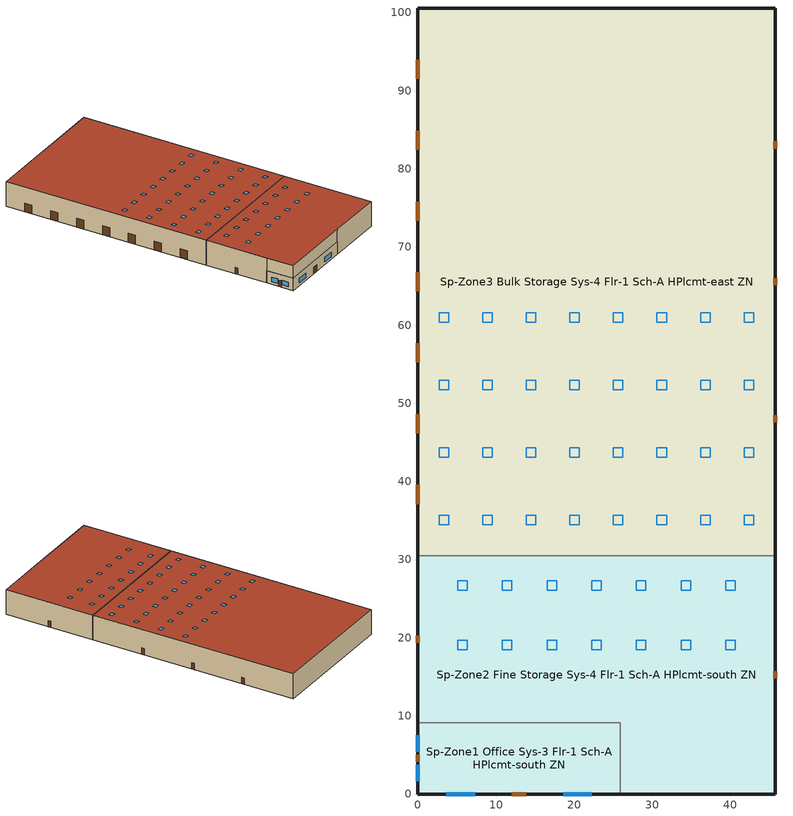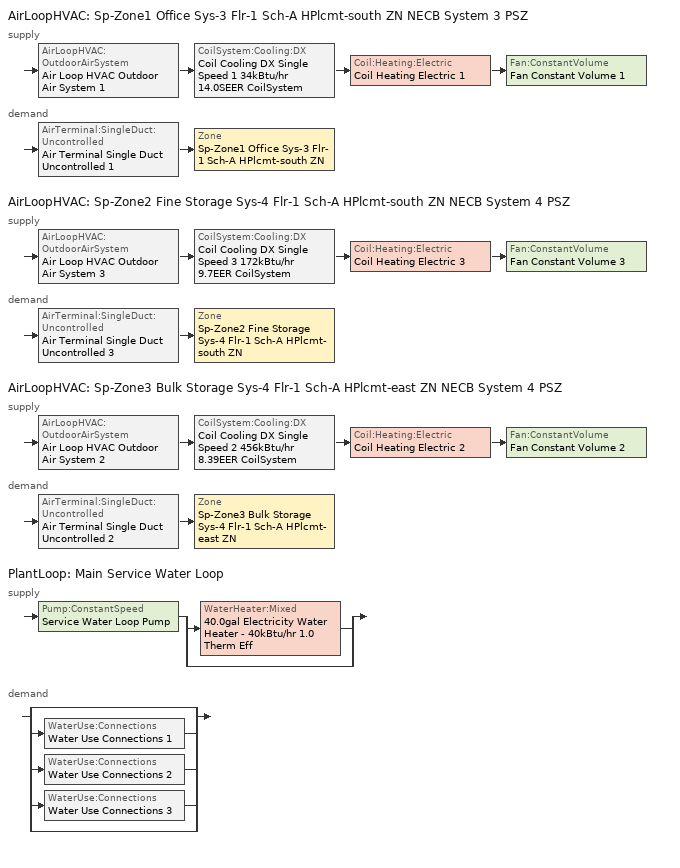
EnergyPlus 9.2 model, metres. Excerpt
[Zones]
Sp-Zone1 Office Sys-3 Flr-1 Sch-A HPlcmt-south ZN
 floor ground (Customized opaque construction {cade82ce-141d-41ba-88d2-23132e9b7bbb} to conductance of 0.757): 25.91,9.14 25.91,0 0,0 0,9.14 z0
 wall outside (Customized opaque construction {0553f3a6-a9ee-4bf9-b0d8-c863c72510e9} to conductance of 0.247): 0,9.14 0,0 25.91,0 z0:4.27
 wall to Sp-Zone2 Fine Storage Sys-4 Flr-1 Sch-A HPlcmt-south ZN (Typical Interior Wall): 25.91,0 25.91,9.14 0,9.14 z0:4.27
 window (Customized Fenestration: cond=0.220 tvis=0.220 tsol=0.232): 3.66,0 7.31,0 / 18.59,0 22.25,0 / 0,7.52 0,5.39 / 0,3.76 0,1.62 z0.91:2.44
 door (Customized opaque construction {ad2b9bda-3337-439f-9569-6c9c5d8e15e9} to conductance of 2.2): 12.04,0 13.87,0 / 0,5.03 0,4.11 z0:2.13
Sp-Zone2 Fine Storage Sys-4 Flr-1 Sch-A HPlcmt-south ZN
 floor ground (Customized opaque construction {cade82ce-141d-41ba-88d2-23132e9b7bbb} to conductance of 0.757): 45.72,30.48 45.72,0 25.91,0 25.91,9.14 0,9.14 0,30.48 z0
 floor to Sp-Zone1 Office Sys-3 Flr-1 Sch-A HPlcmt-south ZN (Typical Interior Floor): 0,0 0,9.14 25.91,9.14 25.91,0 z4.27
 wall outside (Customized opaque construction {0553f3a6-a9ee-4bf9-b0d8-c863c72510e9} to conductance of 0.247): 25.91,0 45.72,0 45.72,30.48 / 0,30.48 0,9.14 z0:8.53; 0,9.14 0,0 25.91,0 z4.27:8.53
 wall to Sp-Zone3 Bulk Storage Sys-4 Flr-1 Sch-A HPlcmt-east ZN (Typical Interior Wall): 0,30.48 45.72,30.48 z0:8.53
 door (Customized opaque construction {ad2b9bda-3337-439f-9569-6c9c5d8e15e9} to conductance of 2.2): 0,20.27 0,19.35 / 45.72,14.78 45.72,15.7 z0:2.13
 roof outside (Customized opaque construction {4050a13d-bf76-4495-86b3-ab14c586b783} to conductance of 0.183): 45.72,0 45.72,30.48 0,30.48 0,0 z8.53
 skylight (Customized Fenestration: cond=0.220 tvis=0.294 tsol=0.332): 12.04,18.44 12.04,19.66 10.82,19.66 10.82,18.44 z8.53; 40.61,18.44 40.61,19.66 39.4,19.66 39.4,18.44 z8.53; 6.32,18.44 6.32,19.66 5.11,19.66 5.11,18.44 z8.53; 6.32,26.06 6.32,27.28 5.11,27.28 5.11,26.06 z8.53; 12.04,26.06 12.04,27.28 10.82,27.28 10.82,26.06 z8.53; 17.75,26.06 17.75,27.28 16.54,27.28 16.54,26.06 z8.53; 23.47,26.06 23.47,27.28 22.25,27.28 22.25,26.06 z8.53; 29.18,26.06 29.18,27.28 27.97,27.28 27.97,26.06 z8.53; 34.9,26.06 34.9,27.28 33.68,27.28 33.68,26.06 z8.53; 40.61,26.06 40.61,27.28 39.4,27.28 39.4,26.06 z8.53; 17.75,18.44 17.75,19.66 16.54,19.66 16.54,18.44 z8.53; 23.47,18.44 23.47,19.66 22.25,19.66 22.25,18.44 z8.53; 29.18,18.44 29.18,19.66 27.97,19.66 27.97,18.44 z8.53; 34.9,18.44 34.9,19.66 33.68,19.66 33.68,18.44 z8.53
Sp-Zone3 Bulk Storage Sys-4 Flr-1 Sch-A HPlcmt-east ZN
 floor ground (Customized opaque construction {cade82ce-141d-41ba-88d2-23132e9b7bbb} to conductance of 0.757): 45.72,100.58 45.72,30.48 0,30.48 0,100.58 z0
 wall outside (Customized opaque construction {0553f3a6-a9ee-4bf9-b0d8-c863c72510e9} to conductance of 0.247): 45.72,30.48 45.72,100.58 0,100.58 0,30.48 z0:8.53
 door (Customized opaque construction {ad2b9bda-3337-439f-9569-6c9c5d8e15e9} to conductance of 2.2): 0,93.95 0,91.51 / 0,84.88 0,82.44 / 0,75.82 0,73.38 / 0,66.75 0,64.31 / 0,57.68 0,55.24 / 0,48.61 0,46.17 / 0,39.55 0,37.11 z0:3.05; 45.72,47.55 45.72,48.46 / 45.72,65.07 45.72,65.99 / 45.72,82.6 45.72,83.51 z0:2.13
 roof outside (Customized opaque construction {4050a13d-bf76-4495-86b3-ab14c586b783} to conductance of 0.183): 45.72,30.48 45.72,100.58 0,100.58 0,30.48 z8.53
 skylight (Customized Fenestration: cond=0.220 tvis=0.294 tsol=0.332): 42.97,34.44 42.97,35.66 41.76,35.66 41.76,34.44 z8.53; 42.97,43.08 42.97,44.3 41.76,44.3 41.76,43.08 z8.53; 42.97,51.71 42.97,52.93 41.76,52.93 41.76,51.71 z8.53; 42.97,60.35 42.97,61.57 41.76,61.57 41.76,60.35 z8.53; 37.4,34.44 37.4,35.66 36.18,35.66 36.18,34.44 z8.53; 37.4,43.08 37.4,44.3 36.18,44.3 36.18,43.08 z8.53; 37.4,51.71 37.4,52.93 36.18,52.93 36.18,51.71 z8.53; 37.4,60.35 37.4,61.57 36.18,61.57 36.18,60.35 z8.53; 31.82,34.44 31.82,35.66 30.6,35.66 30.6,34.44 z8.53; 31.82,43.08 31.82,44.3 30.6,44.3 30.6,43.08 z8.53; 31.82,60.35 31.82,61.57 30.6,61.57 30.6,60.35 z8.53; 31.82,51.71 31.82,52.93 30.6,52.93 30.6,51.71 z8.53; 26.24,34.44 26.24,35.66 25.02,35.66 25.02,34.44 z8.53; 26.24,43.08 26.24,44.3 25.02,44.3 25.02,43.08 z8.53; 26.24,51.71 26.24,52.93 25.02,52.93 25.02,51.71 z8.53; 26.24,60.35 26.24,61.57 25.02,61.57 25.02,60.35 z8.53; 20.66,34.44 20.66,35.66 19.44,35.66 19.44,34.44 z8.53; 20.66,43.08 20.66,44.3 19.44,44.3 19.44,43.08 z8.53; 20.66,51.71 20.66,52.93 19.44,52.93 19.44,51.71 z8.53; 20.66,60.35 20.66,61.57 19.44,61.57 19.44,60.35 z8.53; 15.09,34.44 15.09,35.66 13.87,35.66 13.87,34.44 z8.53; 15.09,43.08 15.09,44.3 13.87,44.3 13.87,43.08 z8.53; 15.09,51.71 15.09,52.93 13.87,52.93 13.87,51.71 z8.53; 15.09,60.35 15.09,61.57 13.87,61.57 13.87,60.35 z8.53; 9.51,34.44 9.51,35.66 8.29,35.66 8.29,34.44 z8.53; 9.51,43.08 9.51,44.3 8.29,44.3 8.29,43.08 z8.53; 9.51,51.71 9.51,52.93 8.29,52.93 8.29,51.71 z8.53; 9.51,60.35 9.51,61.57 8.29,61.57 8.29,60.35 z8.53; 3.93,34.44 3.93,35.66 2.71,35.66 2.71,34.44 z8.53; 3.93,43.08 3.93,44.3 2.71,44.3 2.71,43.08 z8.53; 3.93,51.71 3.93,52.93 2.71,52.93 2.71,51.71 z8.53; 3.93,60.35 3.93,61.57 2.71,61.57 2.71,60.35 z8.53
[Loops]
AirLoopHVAC 'Sp-Zone1 Office Sys-3 Flr-1 Sch-A HPlcmt-south ZN NECB System 3 PSZ'
 supply: AirLoopHVAC:OutdoorAirSystem 'Air Loop HVAC Outdoor Air System 1' > CoilSystem:Cooling:DX 'Coil Cooling DX Single Speed 1 34kBtu/hr 14.0SEER CoilSystem' > Coil:Heating:Electric 'Coil Heating Electric 1' > Fan:ConstantVolume 'Fan Constant Volume 1'
 demand: AirTerminal:SingleDuct:Uncontrolled 'Air Terminal Single Duct Uncontrolled 1' > Zone 'Sp-Zone1 Office Sys-3 Flr-1 Sch-A HPlcmt-south ZN'
AirLoopHVAC 'Sp-Zone2 Fine Storage Sys-4 Flr-1 Sch-A HPlcmt-south ZN NECB System 4 PSZ'
 supply: AirLoopHVAC:OutdoorAirSystem 'Air Loop HVAC Outdoor Air System 3' > CoilSystem:Cooling:DX 'Coil Cooling DX Single Speed 3 172kBtu/hr 9.7EER CoilSystem' > Coil:Heating:Electric 'Coil Heating Electric 3' > Fan:ConstantVolume 'Fan Constant Volume 3'
 demand: AirTerminal:SingleDuct:Uncontrolled 'Air Terminal Single Duct Uncontrolled 3' > Zone 'Sp-Zone2 Fine Storage Sys-4 Flr-1 Sch-A HPlcmt-south ZN'
AirLoopHVAC 'Sp-Zone3 Bulk Storage Sys-4 Flr-1 Sch-A HPlcmt-east ZN NECB System 4 PSZ'
 supply: AirLoopHVAC:OutdoorAirSystem 'Air Loop HVAC Outdoor Air System 2' > CoilSystem:Cooling:DX 'Coil Cooling DX Single Speed 2 456kBtu/hr 8.39EER CoilSystem' > Coil:Heating:Electric 'Coil Heating Electric 2' > Fan:ConstantVolume 'Fan Constant Volume 2'
 demand: AirTerminal:SingleDuct:Uncontrolled 'Air Terminal Single Duct Uncontrolled 2' > Zone 'Sp-Zone3 Bulk Storage Sys-4 Flr-1 Sch-A HPlcmt-east ZN'
PlantLoop 'Main Service Water Loop'
 supply: Pump:ConstantSpeed 'Service Water Loop Pump' > split
  | WaterHeater:Mixed '40.0gal Electricity Water Heater - 40kBtu/hr 1.0 Therm Eff'
  | bypass
 demand: split
  | bypass
  | WaterUse:Connections 'Water Use Connections 1'
  | WaterUse:Connections 'Water Use Connections 2'
  | WaterUse:Connections 'Water Use Connections 3'
  | bypass
[Building]
NECB 2011-Warehouse-NECB HDD Method-CAN_PQ_Montreal.Intl.AP.716270_CWEC.epw created: 2017-06-30
[Site:Location]
Montreal Int'l_PQ_CAN: Latitude {deg}=45.47; Longitude {deg}=-73.75; Time Zone {hr}=-5; Elevation {m}=36
[SizingPeriod:DesignDay] Day of Month=21; Dry-Bulb Temperature Range Modifier Type=DefaultMultipliers; Humidity Condition Type=Wetbulb; Barometric Pressure {Pa}=100893; Rain Indicator=No; Snow Indicator=No; Daylight Saving Time Indicator=No
Name | Month | Day Type | Maximum Dry-Bulb Temperature {C} | Daily Dry-Bulb Temperature Range {deltaC} | Wetbulb or DewPoint at Maximum Dry-Bulb {C} | Wind Speed {m/s} | Wind Direction {deg} | Solar Model Indicator | ASHRAE Clear Sky Optical Depth for Beam Irradiance (taub) | ASHRAE Clear Sky Optical Depth for Diffuse Irradiance (taud) | Sky Clearness
Montreal Int'l Ann Clg .4% Condns DB=>MWB | 7 | SummerDesignDay | 30 | 9.3 | 22.1 | 4.9 | 220 | ASHRAETau | 0.465 | 1.966
Montreal Int'l Ann Clg .4% Condns WB=>MDB | 7 | SummerDesignDay | 28.1 | 9.3 | 23.2 | 4.9 | 220 | ASHRAETau | 0.465 | 1.966
Montreal Int'l Ann Htg 99.6% Condns DB | 1 | WinterDesignDay | -23.7 | 0 | -23.7 | 3.9 | 260 | ASHRAEClearSky |  |  | 0
[Site:GroundTemperature:BuildingSurface]
19.527, 19.502, 19.536, 19.598, 20.002, 21.64, 22.225, 22.375, 21.449, 20.121, 19.802, 19.633
[Site:WaterMainsTemperature]
Calculation Method=Correlation; Annual Average Outdoor Air Temperature {C}=6.25; Maximum Difference In Monthly Average Outdoor Air Temperatures {deltaC}=30.2
[Material] Thermal Absorptance=0.9
Name | Roughness | Thickness {m} | Conductivity {W/m-K} | Density {kg/m3} | Specific Heat {J/kg-K} | Solar Absorptance | Visible Absorptance
1/2IN Gypsum 1 | Smooth | 0.0127 | 0.16 | 784.9 | 830 | 0.4 | 0.4
100mm Normalweight concrete floor | MediumSmooth | 0.1016 | 2.31 | 2322 | 832 | 0.7 | 0.7
1IN Stucco 1 | Smooth | 0.0253 | 0.6918 | 1858 | 837 | 0.7 | 0.92
6 in. Normalweight Concrete Floor 1 | MediumRough | 0.1524 | 2.31 | 2322 | 832 | 0.7 | 0.7
8IN CONCRETE HW RefBldg 1 | Rough | 0.2032 | 1.311 | 2240 | 836.8 | 0.7 | 0.7
F08 Metal surface 1; Metal Roof Surface 1 | Smooth | 0.0008 | 45.28 | 7824 | 500 | 0.7 | 0.7
G01 13mm gypsum board | Smooth | 0.0127 | 0.16 | 800 | 1090 | 0.7 | 0.5
[Material:NoMass] Thermal Absorptance=0.9; Solar Absorptance=0.7
Name | Roughness | Thermal Resistance {m2-K/W} | Visible Absorptance
CP02 CARPET PAD | VeryRough | 0.21648 | 0.8
Typical Carpet Pad 2 | Smooth | 1.25503 | 0.8
Typical Insulation R-0.58 1 | Smooth | 0.454528 | 0.7
Typical Insulation R-10.11 1 | Smooth | 3.77764 | 0.7
Typical Insulation R-19.63 1 | Smooth | 5.46446 | 0.7
[WindowMaterial:SimpleGlazingSystem] U-Factor {W/m2-K}=2.2; Solar Heat Gain Coefficient=0.6; Visible Transmittance=0.21
Customized Fenestration:: cond=0.220 tvis=0.220 tsol=0.232; Customized Fenestration:: cond=0.220 tvis=0.294 tsol=0.332
[Construction]
Customized Fenestration: cond=0.220 tvis=0.220 tsol=0.232: Customized Fenestration:: cond=0.220 tvis=0.220 tsol=0.232
Customized Fenestration: cond=0.220 tvis=0.294 tsol=0.332: Customized Fenestration:: cond=0.220 tvis=0.294 tsol=0.332
Customized opaque construction {0553f3a6-a9ee-4bf9-b0d8-c863c72510e9} to conductance of 0.247: 1IN Stucco 1, 8IN CONCRETE HW RefBldg 1, Typical Insulation R-10.11 1, 1/2IN Gypsum 1
Customized opaque construction {4050a13d-bf76-4495-86b3-ab14c586b783} to conductance of 0.183: Metal Roof Surface 1, Typical Insulation R-19.63 1
Customized opaque construction {ad2b9bda-3337-439f-9569-6c9c5d8e15e9} to conductance of 2.2: F08 Metal surface 1, Typical Insulation R-0.58 1
Customized opaque construction {cade82ce-141d-41ba-88d2-23132e9b7bbb} to conductance of 0.757: 6 in. Normalweight Concrete Floor 1, Typical Carpet Pad 2
Typical Interior Floor: 100mm Normalweight concrete floor, CP02 CARPET PAD
Typical Interior Wall: G01 13mm gypsum board, G01 13mm gypsum board
[Zone] Part of Total Floor Area=Yes
Sp-Zone1 Office Sys-3 Flr-1 Sch-A HPlcmt-south ZN; Sp-Zone2 Fine Storage Sys-4 Flr-1 Sch-A HPlcmt-south ZN; Sp-Zone3 Bulk Storage Sys-4 Flr-1 Sch-A HPlcmt-east ZN
[ZoneInfiltration:DesignFlowRate] Schedule=Always On Discrete; Design Flow Rate Calculation Method=Flow/ExteriorArea; Flow per Exterior Surface Area {m3/s-m2}=0.00025; Constant Term Coefficient=0; Temperature Term Coefficient=0; Velocity Term Coefficient=0.224; Velocity Squared Term Coefficient=0
Name | Zone or ZoneList
Zone1 Office Infiltration | Sp-Zone1 Office Sys-3 Flr-1 Sch-A HPlcmt-south ZN
Zone2 Fine Storage Infiltration | Sp-Zone2 Fine Storage Sys-4 Flr-1 Sch-A HPlcmt-south ZN
Zone3 Bulk Storage Infiltration | Sp-Zone3 Bulk Storage Sys-4 Flr-1 Sch-A HPlcmt-east ZN
[DesignSpecification:OutdoorAir] Outdoor Air Method=Sum; Outdoor Air Flow per Person {m3/s-person}=0; Outdoor Air Flow per Zone {m3/s}=0; Outdoor Air Flow Air Changes per Hour {1/hr}=0
Name | Outdoor Air Flow per Zone Floor Area {m3/s-m2}
Space Function Office - enclosed Ventilation | 0.0004318
Space Function Warehouse - fine Ventilation; Space Function Warehouse - med/blk Ventilation | 0.0003048
[DesignSpecification:ZoneAirDistribution] Zone Air Distribution Effectiveness in Cooling Mode=1; Zone Air Distribution Effectiveness in Heating Mode=1
Sp-Zone1 Office Sys-3 Flr-1 Sch-A HPlcmt-south ZN Design Spec Zone Air Dist; Sp-Zone2 Fine Storage Sys-4 Flr-1 Sch-A HPlcmt-south ZN Design Spec Zone Air Dist; Sp-Zone3 Bulk Storage Sys-4 Flr-1 Sch-A HPlcmt-east ZN Design Spec Zone Air Dist
[Sizing:Zone] Zone Cooling Design Supply Air Temperature Input Method=SupplyAirTemperature; Zone Cooling Design Supply Air Temperature {C}=13; Zone Cooling Design Supply Air Temperature Difference {deltaC}=11.11; Zone Heating Design Supply Air Temperature Input Method=SupplyAirTemperature; Zone Heating Design Supply Air Temperature {C}=43; Zone Heating Design Supply Air Temperature Difference {deltaC}=11.11; Zone Cooling Design Supply Air Humidity Ratio {kgWater/kgDryAir}=0.0085; Zone Heating Design Supply Air Humidity Ratio {kgWater/kgDryAir}=0.008; Zone Heating Sizing Factor=1.3; Zone Cooling Sizing Factor=1.1; Cooling Design Air Flow Method=DesignDay; Cooling Design Air Flow Rate {m3/s}=0; Cooling Minimum Air Flow per Zone Floor Area {m3/s-m2}=0.000762; Cooling Minimum Air Flow {m3/s}=0; Cooling Minimum Air Flow Fraction=0; Heating Design Air Flow Method=DesignDay; Heating Design Air Flow Rate {m3/s}=0; Heating Maximum Air Flow per Zone Floor Area {m3/s-m2}=0.002032; Heating Maximum Air Flow {m3/s}=0.141576; Heating Maximum Air Flow Fraction=0.3; Account for Dedicated Outdoor Air System=No
Name | Design Specification Outdoor Air Object | Design Specification Zone Air Distribution Object
Sp-Zone1 Office Sys-3 Flr-1 Sch-A HPlcmt-south ZN | Space Function Office - enclosed Ventilation | Sp-Zone1 Office Sys-3 Flr-1 Sch-A HPlcmt-south ZN Design Spec Zone Air Dist
Sp-Zone2 Fine Storage Sys-4 Flr-1 Sch-A HPlcmt-south ZN | Space Function Warehouse - fine Ventilation | Sp-Zone2 Fine Storage Sys-4 Flr-1 Sch-A HPlcmt-south ZN Design Spec Zone Air Dist
Sp-Zone3 Bulk Storage Sys-4 Flr-1 Sch-A HPlcmt-east ZN | Space Function Warehouse - med/blk Ventilation | Sp-Zone3 Bulk Storage Sys-4 Flr-1 Sch-A HPlcmt-east ZN Design Spec Zone Air Dist
[Sizing:System] Type of Load to Size On=Sensible; Design Outdoor Air Flow Rate {m3/s}=Autosize; Central Heating Maximum System Air Flow Ratio=1; Preheat Design Temperature {C}=7; Preheat Design Humidity Ratio {kgWater/kgDryAir}=0.008; Precool Design Temperature {C}=13; Precool Design Humidity Ratio {kgWater/kgDryAir}=0.008; Central Cooling Design Supply Air Temperature {C}=13; Central Heating Design Supply Air Temperature {C}=43; Type of Zone Sum to Use=NonCoincident; 100% Outdoor Air in Cooling=No; 100% Outdoor Air in Heating=No; Central Cooling Design Supply Air Humidity Ratio {kgWater/kgDryAir}=0.0085; Central Heating Design Supply Air Humidity Ratio {kgWater/kgDryAir}=0.008; Cooling Supply Air Flow Rate Method=DesignDay; Cooling Supply Air Flow Rate {m3/s}=0; Cooling Supply Air Flow Rate Per Floor Area {m3/s-m2}=0.00996765; Cooling Fraction of Autosized Cooling Supply Air Flow Rate=1; Cooling Supply Air Flow Rate Per Unit Cooling Capacity {m3/s-W}=3.94755e-05; Heating Supply Air Flow Rate Method=DesignDay; Heating Supply Air Flow Rate {m3/s}=0; Heating Supply Air Flow Rate Per Floor Area {m3/s-m2}=0.00996765; Heating Fraction of Autosized Heating Supply Air Flow Rate=1; Heating Fraction of Autosized Cooling Supply Air Flow Rate=1; Heating Supply Air Flow Rate Per Unit Heating Capacity {m3/s-W}=3.15882e-05; System Outdoor Air Method=ZoneSum; Zone Maximum Outdoor Air Fraction=1; Cooling Design Capacity Method=CoolingDesignCapacity; Cooling Design Capacity {W}=Autosize; Cooling Design Capacity Per Floor Area {W/m2}=234.7; Fraction of Autosized Cooling Design Capacity=1; Heating Design Capacity Method=HeatingDesignCapacity; Heating Design Capacity {W}=Autosize; Heating Design Capacity Per Floor Area {W/m2}=157; Fraction of Autosized Heating Design Capacity=1; Central Cooling Capacity Control Method=OnOff
Sp-Zone1 Office Sys-3 Flr-1 Sch-A HPlcmt-south ZN NECB System 3 PSZ; Sp-Zone2 Fine Storage Sys-4 Flr-1 Sch-A HPlcmt-south ZN NECB System 4 PSZ; Sp-Zone3 Bulk Storage Sys-4 Flr-1 Sch-A HPlcmt-east ZN NECB System 4 PSZ
[Sizing:Plant]
Main Service Water Loop: Loop Type=Heating; Design Loop Exit Temperature {C}=60; Loop Design Temperature Difference {deltaC}=5; Sizing Option=NonCoincident; Zone Timesteps in Averaging Window=1; Coincident Sizing Factor Mode=None
[ZoneControl:Thermostat]
Name | Zone or ZoneList | Control Type Schedule | Control 1
Sp-Zone1 Office Sys-3 Flr-1 Sch-A HPlcmt-south ZN Thermostat | Sp-Zone1 Office Sys-3 Flr-1 Sch-A HPlcmt-south ZN | Sp-Zone1 Office Sys-3 Flr-1 Sch-A HPlcmt-south ZN Thermostat Schedule | Space Function Office - enclosed Thermostat 2
Sp-Zone2 Fine Storage Sys-4 Flr-1 Sch-A HPlcmt-south ZN Thermostat | Sp-Zone2 Fine Storage Sys-4 Flr-1 Sch-A HPlcmt-south ZN | Sp-Zone2 Fine Storage Sys-4 Flr-1 Sch-A HPlcmt-south ZN Thermostat Schedule | Space Function Warehouse - fine Thermostat 2
Sp-Zone3 Bulk Storage Sys-4 Flr-1 Sch-A HPlcmt-east ZN Thermostat | Sp-Zone3 Bulk Storage Sys-4 Flr-1 Sch-A HPlcmt-east ZN | Sp-Zone3 Bulk Storage Sys-4 Flr-1 Sch-A HPlcmt-east ZN Thermostat Schedule | Space Function Warehouse - med/blk Thermostat 2
[ThermostatSetpoint:DualSetpoint] Heating Setpoint Temperature Schedule=NECB-A-Thermostat Setpoint-Heating; Cooling Setpoint Temperature Schedule=NECB-A-Thermostat Setpoint-Cooling
Space Function Office - enclosed Thermostat 2; Space Function Warehouse - fine Thermostat 2; Space Function Warehouse - med/blk Thermostat 2
[ZoneHVAC:Baseboard:Convective:Electric] Availability Schedule=Always On Discrete; Heating Design Capacity {W}=Autosize; Efficiency=1
Zone HVAC Baseboard Convective Electric 1; Zone HVAC Baseboard Convective Electric 3; Zone HVAC Baseboard Convective Electric 2
[AirTerminal:SingleDuct:Uncontrolled] Availability Schedule=Always On Discrete; Maximum Air Flow Rate {m3/s}=AutoSize
Air Terminal Single Duct Uncontrolled 1; Air Terminal Single Duct Uncontrolled 3; Air Terminal Single Duct Uncontrolled 2
[Zone equipment]
Sp-Zone1 Office Sys-3 Flr-1 Sch-A HPlcmt-south ZN: Air Terminal Single Duct Uncontrolled 1, Zone HVAC Baseboard Convective Electric 1
Sp-Zone2 Fine Storage Sys-4 Flr-1 Sch-A HPlcmt-south ZN: Air Terminal Single Duct Uncontrolled 3, Zone HVAC Baseboard Convective Electric 3
Sp-Zone3 Bulk Storage Sys-4 Flr-1 Sch-A HPlcmt-east ZN: Air Terminal Single Duct Uncontrolled 2, Zone HVAC Baseboard Convective Electric 2
[Fan:ConstantVolume] Fan Total Efficiency=0.39975; Pressure Rise {Pa}=640; Maximum Flow Rate {m3/s}=AutoSize; Motor Efficiency=0.615; Motor In Airstream Fraction=1
Name | Availability Schedule
Fan Constant Volume 1 | Sp-Zone1 Office Sys-3 Flr-1 Sch-A HPlcmt-south ZN NECB System 3 PSZ Occ Sch
Fan Constant Volume 3 | Sp-Zone2 Fine Storage Sys-4 Flr-1 Sch-A HPlcmt-south ZN NECB System 4 PSZ Occ Sch
Fan Constant Volume 2 | Sp-Zone3 Bulk Storage Sys-4 Flr-1 Sch-A HPlcmt-east ZN NECB System 4 PSZ Occ Sch
[Coil:Cooling:DX:SingleSpeed] Availability Schedule=Always On Discrete; Gross Rated Total Cooling Capacity {W}=Autosize; Gross Rated Sensible Heat Ratio=Autosize; Rated Air Flow Rate {m3/s}=Autosize; Rated Evaporator Fan Power Per Volume Flow Rate {W/(m3/s)}=773.3; Condenser Type=AirCooled; Evaporative Condenser Effectiveness=0; Evaporative Condenser Air Flow Rate {m3/s}=Autosize; Evaporative Condenser Pump Rated Power Consumption {W}=Autosize; Crankcase Heater Capacity {W}=0; Maximum Outdoor Dry-Bulb Temperature for Crankcase Heater Operation {C}=0; Basin Heater Capacity {W/K}=0; Basin Heater Setpoint Temperature {C}=10
Name | Gross Rated Cooling COP {W/W} | Total Cooling Capacity Function of Temperature Curve | Total Cooling Capacity Function of Flow Fraction Curve | Energy Input Ratio Function of Temperature Curve | Energy Input Ratio Function of Flow Fraction Curve | Part Load Fraction Correlation Curve
Coil Cooling DX Single Speed 1 34kBtu/hr 14.0SEER | 3.8248 | DXCOOL-NECB2011-REF-CAPFT | DXCOOL-NECB2011-REF-CAPFFLOW | DXCOOL-NECB2011-REF-COOLEIRFT | DXCOOL-NECB2011-REF-COOLEIRFFLOW | DXCOOL-NECB2011-REF-COOLPLFFPLR
Coil Cooling DX Single Speed 3 172kBtu/hr 9.7EER | 3.40933 | DXCOOL-NECB2011-REF-CAPFT 2 | DXCOOL-NECB2011-REF-CAPFFLOW 2 | DXCOOL-NECB2011-REF-COOLEIRFT 2 | DXCOOL-NECB2011-REF-COOLEIRFFLOW 2 | DXCOOL-NECB2011-REF-COOLPLFFPLR 2
Coil Cooling DX Single Speed 2 456kBtu/hr 8.39EER | 3.13564 | DXCOOL-NECB2011-REF-CAPFT 1 | DXCOOL-NECB2011-REF-CAPFFLOW 1 | DXCOOL-NECB2011-REF-COOLEIRFT 1 | DXCOOL-NECB2011-REF-COOLEIRFFLOW 1 | DXCOOL-NECB2011-REF-COOLPLFFPLR 1
[Coil:Heating:Electric] Availability Schedule=Always On Discrete; Efficiency=1; Nominal Capacity {W}=Autosize
Coil Heating Electric 1; Coil Heating Electric 3; Coil Heating Electric 2
[CoilSystem:Cooling:DX] Availability Schedule=Always On Discrete
Name | Cooling Coil
Coil Cooling DX Single Speed 1 34kBtu/hr 14.0SEER CoilSystem | Coil Cooling DX Single Speed 1 34kBtu/hr 14.0SEER
Coil Cooling DX Single Speed 3 172kBtu/hr 9.7EER CoilSystem | Coil Cooling DX Single Speed 3 172kBtu/hr 9.7EER
Coil Cooling DX Single Speed 2 456kBtu/hr 8.39EER CoilSystem | Coil Cooling DX Single Speed 2 456kBtu/hr 8.39EER
[Controller:OutdoorAir] Minimum Outdoor Air Flow Rate {m3/s}=0; Maximum Outdoor Air Flow Rate {m3/s}=Autosize; Economizer Control Action Type=ModulateFlow; Lockout Type=NoLockout; Minimum Limit Type=FixedMinimum; High Humidity Control=No; Control High Indoor Humidity Based on Outdoor Humidity Ratio=Yes; Heat Recovery Bypass Control Type=BypassWhenWithinEconomizerLimits
Name | Economizer Control Type | Economizer Maximum Limit Dry-Bulb Temperature {C} | Economizer Maximum Limit Enthalpy {J/kg} | Economizer Minimum Limit Dry-Bulb Temperature {C} | Minimum Outdoor Air Schedule | Mechanical Ventilation Controller
Controller Outdoor Air 1 | NoEconomizer | 28 | 64000 | -100 | Sp-Zone1 Office Sys-3 Flr-1 Sch-A HPlcmt-south ZN NECB System 3 PSZ Occ Sch | Controller Mechanical Ventilation 1
Controller Outdoor Air 3 | DifferentialEnthalpy |  |  |  | Sp-Zone2 Fine Storage Sys-4 Flr-1 Sch-A HPlcmt-south ZN NECB System 4 PSZ Occ Sch | Controller Mechanical Ventilation 3
Controller Outdoor Air 2 | DifferentialEnthalpy |  |  |  | Sp-Zone3 Bulk Storage Sys-4 Flr-1 Sch-A HPlcmt-east ZN NECB System 4 PSZ Occ Sch | Controller Mechanical Ventilation 2
[Controller:MechanicalVentilation] Demand Controlled Ventilation=No; System Outdoor Air Method=ZoneSum
Name | Availability Schedule | Zone 1 | Design Specification Outdoor Air Object Name 1 | Design Specification Zone Air Distribution Object Name 1
Controller Mechanical Ventilation 1 | Sp-Zone1 Office Sys-3 Flr-1 Sch-A HPlcmt-south ZN NECB System 3 PSZ Occ Sch | Sp-Zone1 Office Sys-3 Flr-1 Sch-A HPlcmt-south ZN | Space Function Office - enclosed Ventilation | Sp-Zone1 Office Sys-3 Flr-1 Sch-A HPlcmt-south ZN Design Spec Zone Air Dist
Controller Mechanical Ventilation 3 | Sp-Zone2 Fine Storage Sys-4 Flr-1 Sch-A HPlcmt-south ZN NECB System 4 PSZ Occ Sch | Sp-Zone2 Fine Storage Sys-4 Flr-1 Sch-A HPlcmt-south ZN | Space Function Warehouse - fine Ventilation | Sp-Zone2 Fine Storage Sys-4 Flr-1 Sch-A HPlcmt-south ZN Design Spec Zone Air Dist
Controller Mechanical Ventilation 2 | Sp-Zone3 Bulk Storage Sys-4 Flr-1 Sch-A HPlcmt-east ZN NECB System 4 PSZ Occ Sch | Sp-Zone3 Bulk Storage Sys-4 Flr-1 Sch-A HPlcmt-east ZN | Space Function Warehouse - med/blk Ventilation | Sp-Zone3 Bulk Storage Sys-4 Flr-1 Sch-A HPlcmt-east ZN Design Spec Zone Air Dist
[AirLoopHVAC] Design Supply Air Flow Rate {m3/s}=AutoSize
Sp-Zone1 Office Sys-3 Flr-1 Sch-A HPlcmt-south ZN NECB System 3 PSZ; Sp-Zone2 Fine Storage Sys-4 Flr-1 Sch-A HPlcmt-south ZN NECB System 4 PSZ; Sp-Zone3 Bulk Storage Sys-4 Flr-1 Sch-A HPlcmt-east ZN NECB System 4 PSZ
[Pump:ConstantSpeed]
Service Water Loop Pump: Design Flow Rate {m3/s}=Autosize; Design Pump Head {Pa}=0.001; Design Power Consumption {W}=Autosize; Motor Efficiency=0.7; Fraction of Motor Inefficiencies to Fluid Stream=0; Pump Control Type=Intermittent; Design Power Sizing Method=PowerPerFlowPerPressure; Design Electric Power per Unit Flow Rate {W/(m3/s)}=348701.1; Design Shaft Power per Unit Flow Rate per Unit Head {W/((m3/s)-Pa)}=1.28205
[WaterHeater:Mixed]
40.0gal Electricity Water Heater - 40kBtu/hr 1.0 Therm Eff: Tank Volume {m3}=0.151416; Setpoint Temperature Schedule=Service Water Loop Temp - 140F; Deadband Temperature Difference {deltaC}=2; Maximum Temperature Limit {C}=82.2222; Heater Control Type=Cycle; Heater Maximum Capacity {W}=11722.8; Heater Ignition Minimum Flow Rate {m3/s}=0; Heater Ignition Delay {s}=0; Heater Fuel Type=Electricity; Heater Thermal Efficiency=1; Off Cycle Parasitic Fuel Consumption Rate {W}=570.999; Off Cycle Parasitic Fuel Type=Electricity; Off Cycle Parasitic Heat Fraction to Tank=0.8; On Cycle Parasitic Fuel Consumption Rate {W}=570.999; On Cycle Parasitic Fuel Type=Electricity; On Cycle Parasitic Heat Fraction to Tank=0; Ambient Temperature Indicator=Schedule; Ambient Temperature Schedule=Water Heater Ambient Temp Schedule - 70F; Off Cycle Loss Coefficient to Ambient Temperature {W/K}=1.80728; Off Cycle Loss Fraction to Zone=1; On Cycle Loss Coefficient to Ambient Temperature {W/K}=1.80728; On Cycle Loss Fraction to Zone=1; Use Side Effectiveness=1; Source Side Effectiveness=1; Use Side Design Flow Rate {m3/s}=Autosize; Source Side Design Flow Rate {m3/s}=Autosize; Indirect Water Heating Recovery Time {hr}=1.5; Source Side Flow Control Mode=IndirectHeatPrimarySetpoint
[PlantLoop]
Main Service Water Loop: Fluid Type=Water; Plant Equipment Operation Scheme=Main Service Water Loop Operation Schemes; Maximum Loop Temperature {C}=60; Minimum Loop Temperature {C}=10; Maximum Loop Flow Rate {m3/s}=Autosize; Minimum Loop Flow Rate {m3/s}=0; Plant Loop Volume {m3}=Autocalculate; Load Distribution Scheme=Optimal; Plant Loop Demand Calculation Scheme=SingleSetpoint
[PlantEquipmentList]
Main Service Water Loop Heating Equipment List: 40.0gal Electricity Water Heater - 40kBtu/hr 1.0 Therm Eff
[PlantEquipmentOperation:HeatingLoad]
Main Service Water Loop Heating Operation Scheme: Load Range 1 Lower Limit {W}=0; Load Range 1 Upper Limit {W}=1e+09; Range 1 Equipment List=Main Service Water Loop Heating Equipment List
[PlantEquipmentOperationSchemes]
Main Service Water Loop Operation Schemes: Control Scheme 1=Main Service Water Loop Heating Operation Scheme; Control Scheme 1 Schedule=Always On Discrete
[AvailabilityManager:Scheduled] Schedule=Always On Discrete
Air Loop HVAC Outdoor Air System 1 Availability Manager; Air Loop HVAC Outdoor Air System 3 Availability Manager; Air Loop HVAC Outdoor Air System 2 Availability Manager
[AvailabilityManager:NightCycle] Applicability Schedule=Always On Discrete; Control Type=CycleOnAny; Thermostat Tolerance {deltaC}=1; Cycling Run Time Control Type=FixedRunTime; Cycling Run Time {s}=3600
Name | Fan Schedule
Availability Manager Night Cycle 1 | Sp-Zone1 Office Sys-3 Flr-1 Sch-A HPlcmt-south ZN NECB System 3 PSZ Occ Sch
Availability Manager Night Cycle 2 | Sp-Zone2 Fine Storage Sys-4 Flr-1 Sch-A HPlcmt-south ZN NECB System 4 PSZ Occ Sch
Availability Manager Night Cycle 3 | Sp-Zone3 Bulk Storage Sys-4 Flr-1 Sch-A HPlcmt-east ZN NECB System 4 PSZ Occ Sch
[SetpointManager:Scheduled]
Service hot water setpoint manager: Control Variable=Temperature; Schedule=Service Water Loop Temp - 140F
[SetpointManager:SingleZone:Reheat] Control Variable=Temperature; Minimum Supply Air Temperature {C}=13; Maximum Supply Air Temperature {C}=43
Name | Control Zone
Setpoint Manager Single Zone Reheat 1 | Sp-Zone1 Office Sys-3 Flr-1 Sch-A HPlcmt-south ZN
Setpoint Manager Single Zone Reheat 3 | Sp-Zone2 Fine Storage Sys-4 Flr-1 Sch-A HPlcmt-south ZN
Setpoint Manager Single Zone Reheat 2 | Sp-Zone3 Bulk Storage Sys-4 Flr-1 Sch-A HPlcmt-east ZN
[SetpointManager:MixedAir] Control Variable=Temperature
Node 13 OS Default SPM; Node 12 OS Default SPM; Node 11 OS Default SPM; Node 35 OS Default SPM; Node 34 OS Default SPM; Node 33 OS Default SPM; Node 24 OS Default SPM; Node 23 OS Default SPM; Node 22 OS Default SPM
[WaterUse:Equipment] Flow Rate Fraction Schedule=NECB-A-Service Water Heating
Name | Peak Flow Rate {m3/s} | Target Temperature Schedule | Zone | Sensible Fraction Schedule | Latent Fraction Schedule
Zone3 bulk storage Service Water Use 0.18gal/min | 1.12199e-05 | Schedule Ruleset 5 | Sp-Zone3 Bulk Storage Sys-4 Flr-1 Sch-A HPlcmt-east ZN | Schedule Ruleset 3 | Schedule Ruleset 4
Zone2 fine storage Service Water Use 0.15gal/min | 9.75642e-06 | Schedule Ruleset 8 | Sp-Zone2 Fine Storage Sys-4 Flr-1 Sch-A HPlcmt-south ZN | Schedule Ruleset 6 | Schedule Ruleset 7
Zone1 office Service Water Use 0.09gal/min | 5.73409e-06 | Schedule Ruleset 11 | Sp-Zone1 Office Sys-3 Flr-1 Sch-A HPlcmt-south ZN | Schedule Ruleset 9 | Schedule Ruleset 10
[WaterUse:Connections]
Name | Water Use Equipment 1
Water Use Connections 1 | Zone3 bulk storage Service Water Use 0.18gal/min
Water Use Connections 2 | Zone2 fine storage Service Water Use 0.15gal/min
Water Use Connections 3 | Zone1 office Service Water Use 0.09gal/min
[Schedule:Day:Interval]
NECB-A-Thermostat Setpoint-Heating Sun|Hol Day; NECB-A-Thermostat Setpoint-Heating Sat Day: No, 24:00, 18
NECB-A-Thermostat Setpoint-Heating Default|Wkdy Day; NECB-A-Thermostat Setpoint-Heating Default: No, 06:00, 18, 07:00, 20, 21:00, 22, 24:00, 18
NECB-A-Thermostat Setpoint-Cooling Sun|Hol Day; NECB-A-Thermostat Setpoint-Cooling Sat Day: No, 24:00, 35
NECB-A-Thermostat Setpoint-Cooling Default|Wkdy Day; NECB-A-Thermostat Setpoint-Cooling Default: No, 06:00, 35, 21:00, 24, 24:00, 35
Sp-Zone1 Office Sys-3 Flr-1 Sch-A HPlcmt-south ZN NECB System 3 PSZ Occ Sch Sunday; Sp-Zone1 Office Sys-3 Flr-1 Sch-A HPlcmt-south ZN NECB System 3 PSZ Occ Sch Saturday; Sp-Zone2 Fine Storage Sys-4 Flr-1 Sch-A HPlcmt-south ZN NECB System 4 PSZ Occ Sch Sunday; Sp-Zone2 Fine Storage Sys-4 Flr-1 Sch-A HPlcmt-south ZN NECB System 4 PSZ Occ Sch Saturday; Sp-Zone3 Bulk Storage Sys-4 Flr-1 Sch-A HPlcmt-east ZN NECB System 4 PSZ Occ Sch Sunday; Sp-Zone3 Bulk Storage Sys-4 Flr-1 Sch-A HPlcmt-east ZN NECB System 4 PSZ Occ Sch Saturday: No, 24:00, 0
Sp-Zone1 Office Sys-3 Flr-1 Sch-A HPlcmt-south ZN NECB System 3 PSZ Occ Sch Monday; Sp-Zone1 Office Sys-3 Flr-1 Sch-A HPlcmt-south ZN NECB System 3 PSZ Occ Sch Tuesday; Sp-Zone1 Office Sys-3 Flr-1 Sch-A HPlcmt-south ZN NECB System 3 PSZ Occ Sch Wednesday; Sp-Zone1 Office Sys-3 Flr-1 Sch-A HPlcmt-south ZN NECB System 3 PSZ Occ Sch Thursday; Sp-Zone1 Office Sys-3 Flr-1 Sch-A HPlcmt-south ZN NECB System 3 PSZ Occ Sch Friday; Sp-Zone2 Fine Storage Sys-4 Flr-1 Sch-A HPlcmt-south ZN NECB System 4 PSZ Occ Sch Monday; Sp-Zone2 Fine Storage Sys-4 Flr-1 Sch-A HPlcmt-south ZN NECB System 4 PSZ Occ Sch Tuesday; Sp-Zone2 Fine Storage Sys-4 Flr-1 Sch-A HPlcmt-south ZN NECB System 4 PSZ Occ Sch Wednesday; Sp-Zone2 Fine Storage Sys-4 Flr-1 Sch-A HPlcmt-south ZN NECB System 4 PSZ Occ Sch Thursday; Sp-Zone2 Fine Storage Sys-4 Flr-1 Sch-A HPlcmt-south ZN NECB System 4 PSZ Occ Sch Friday; Sp-Zone3 Bulk Storage Sys-4 Flr-1 Sch-A HPlcmt-east ZN NECB System 4 PSZ Occ Sch Monday; Sp-Zone3 Bulk Storage Sys-4 Flr-1 Sch-A HPlcmt-east ZN NECB System 4 PSZ Occ Sch Tuesday; Sp-Zone3 Bulk Storage Sys-4 Flr-1 Sch-A HPlcmt-east ZN NECB System 4 PSZ Occ Sch Wednesday; Sp-Zone3 Bulk Storage Sys-4 Flr-1 Sch-A HPlcmt-east ZN NECB System 4 PSZ Occ Sch Thursday; Sp-Zone3 Bulk Storage Sys-4 Flr-1 Sch-A HPlcmt-east ZN NECB System 4 PSZ Occ Sch Friday: No, 08:00, 0, 19:00, 1, 24:00, 0
Sp-Zone1 Office Sys-3 Flr-1 Sch-A HPlcmt-south ZN NECB System 3 PSZ Occ Sch Default; Sp-Zone1 Office Sys-3 Flr-1 Sch-A HPlcmt-south ZN NECB System 3 PSZ Occ Sch Summer Design Day; Sp-Zone1 Office Sys-3 Flr-1 Sch-A HPlcmt-south ZN NECB System 3 PSZ Occ Sch Winter Design Day; Sp-Zone2 Fine Storage Sys-4 Flr-1 Sch-A HPlcmt-south ZN NECB System 4 PSZ Occ Sch Default; Sp-Zone2 Fine Storage Sys-4 Flr-1 Sch-A HPlcmt-south ZN NECB System 4 PSZ Occ Sch Summer Design Day; Sp-Zone2 Fine Storage Sys-4 Flr-1 Sch-A HPlcmt-south ZN NECB System 4 PSZ Occ Sch Winter Design Day; Sp-Zone3 Bulk Storage Sys-4 Flr-1 Sch-A HPlcmt-east ZN NECB System 4 PSZ Occ Sch Default; Sp-Zone3 Bulk Storage Sys-4 Flr-1 Sch-A HPlcmt-east ZN NECB System 4 PSZ Occ Sch Summer Design Day; Sp-Zone3 Bulk Storage Sys-4 Flr-1 Sch-A HPlcmt-east ZN NECB System 4 PSZ Occ Sch Winter Design Day: No, 24:00, 1
NECB-A-Service Water Heating Default; NECB-A-Service Water Heating Default|Wkdy Day: No, 07:00, 0.05, 08:00, 0.1, 10:00, 0.5, 16:00, 0.9, 17:00, 0.7, 18:00, 0.5, 19:00, 0.3, 22:00, 0.2, 24:00, 0.05
NECB-A-Service Water Heating Sat Day; NECB-A-Service Water Heating Sun|Hol Day; Schedule Day 12; Schedule Day 6; Schedule Day 9: No, 24:00, 0.05
Schedule Day 10; Schedule Day 13; Schedule Day 7; Service Water Loop Temp - 140F Default: No, 24:00, 60
Schedule Day 11; Schedule Day 5; Schedule Day 8: No, 24:00, 0.2
Water Heater Ambient Temp Schedule - 70F Default: No, 24:00, 21.1111
[Schedule:Week:Daily]
Schedule:Week:Daily {aa814260-43ec-4823-8c96-57c7ff59794f}: NECB-A-Thermostat Setpoint-Heating Sun|Hol Day, NECB-A-Thermostat Setpoint-Heating Default|Wkdy Day, NECB-A-Thermostat Setpoint-Heating Default|Wkdy Day, NECB-A-Thermostat Setpoint-Heating Default|Wkdy Day, NECB-A-Thermostat Setpoint-Heating Default|Wkdy Day, NECB-A-Thermostat Setpoint-Heating Default|Wkdy Day, NECB-A-Thermostat Setpoint-Heating Sat Day, NECB-A-Thermostat Setpoint-Heating Default, NECB-A-Thermostat Setpoint-Heating Default, NECB-A-Thermostat Setpoint-Heating Default, NECB-A-Thermostat Setpoint-Heating Default, NECB-A-Thermostat Setpoint-Heating Default
Schedule:Week:Daily {961295c8-fb6b-4108-bb1d-5185605ae771}: NECB-A-Thermostat Setpoint-Cooling Sun|Hol Day, NECB-A-Thermostat Setpoint-Cooling Default|Wkdy Day, NECB-A-Thermostat Setpoint-Cooling Default|Wkdy Day, NECB-A-Thermostat Setpoint-Cooling Default|Wkdy Day, NECB-A-Thermostat Setpoint-Cooling Default|Wkdy Day, NECB-A-Thermostat Setpoint-Cooling Default|Wkdy Day, NECB-A-Thermostat Setpoint-Cooling Sat Day, NECB-A-Thermostat Setpoint-Cooling Default, NECB-A-Thermostat Setpoint-Cooling Default, NECB-A-Thermostat Setpoint-Cooling Default, NECB-A-Thermostat Setpoint-Cooling Default, NECB-A-Thermostat Setpoint-Cooling Default
Schedule:Week:Daily {9213ebc0-04bf-49f2-b9d8-58c0fb2d21d6}: Sp-Zone1 Office Sys-3 Flr-1 Sch-A HPlcmt-south ZN NECB System 3 PSZ Occ Sch Sunday, Sp-Zone1 Office Sys-3 Flr-1 Sch-A HPlcmt-south ZN NECB System 3 PSZ Occ Sch Monday, Sp-Zone1 Office Sys-3 Flr-1 Sch-A HPlcmt-south ZN NECB System 3 PSZ Occ Sch Tuesday, Sp-Zone1 Office Sys-3 Flr-1 Sch-A HPlcmt-south ZN NECB System 3 PSZ Occ Sch Wednesday, Sp-Zone1 Office Sys-3 Flr-1 Sch-A HPlcmt-south ZN NECB System 3 PSZ Occ Sch Thursday, Sp-Zone1 Office Sys-3 Flr-1 Sch-A HPlcmt-south ZN NECB System 3 PSZ Occ Sch Friday, Sp-Zone1 Office Sys-3 Flr-1 Sch-A HPlcmt-south ZN NECB System 3 PSZ Occ Sch Saturday, Sp-Zone1 Office Sys-3 Flr-1 Sch-A HPlcmt-south ZN NECB System 3 PSZ Occ Sch Default, Sp-Zone1 Office Sys-3 Flr-1 Sch-A HPlcmt-south ZN NECB System 3 PSZ Occ Sch Summer Design Day, Sp-Zone1 Office Sys-3 Flr-1 Sch-A HPlcmt-south ZN NECB System 3 PSZ Occ Sch Winter Design Day, Sp-Zone1 Office Sys-3 Flr-1 Sch-A HPlcmt-south ZN NECB System 3 PSZ Occ Sch Default, Sp-Zone1 Office Sys-3 Flr-1 Sch-A HPlcmt-south ZN NECB System 3 PSZ Occ Sch Default
Schedule:Week:Daily {456ec0cb-1984-4fa3-956f-6aa2e4e0c959}: Sp-Zone2 Fine Storage Sys-4 Flr-1 Sch-A HPlcmt-south ZN NECB System 4 PSZ Occ Sch Sunday, Sp-Zone2 Fine Storage Sys-4 Flr-1 Sch-A HPlcmt-south ZN NECB System 4 PSZ Occ Sch Monday, Sp-Zone2 Fine Storage Sys-4 Flr-1 Sch-A HPlcmt-south ZN NECB System 4 PSZ Occ Sch Tuesday, Sp-Zone2 Fine Storage Sys-4 Flr-1 Sch-A HPlcmt-south ZN NECB System 4 PSZ Occ Sch Wednesday, Sp-Zone2 Fine Storage Sys-4 Flr-1 Sch-A HPlcmt-south ZN NECB System 4 PSZ Occ Sch Thursday, Sp-Zone2 Fine Storage Sys-4 Flr-1 Sch-A HPlcmt-south ZN NECB System 4 PSZ Occ Sch Friday, Sp-Zone2 Fine Storage Sys-4 Flr-1 Sch-A HPlcmt-south ZN NECB System 4 PSZ Occ Sch Saturday, Sp-Zone2 Fine Storage Sys-4 Flr-1 Sch-A HPlcmt-south ZN NECB System 4 PSZ Occ Sch Default, Sp-Zone2 Fine Storage Sys-4 Flr-1 Sch-A HPlcmt-south ZN NECB System 4 PSZ Occ Sch Summer Design Day, Sp-Zone2 Fine Storage Sys-4 Flr-1 Sch-A HPlcmt-south ZN NECB System 4 PSZ Occ Sch Winter Design Day, Sp-Zone2 Fine Storage Sys-4 Flr-1 Sch-A HPlcmt-south ZN NECB System 4 PSZ Occ Sch Default, Sp-Zone2 Fine Storage Sys-4 Flr-1 Sch-A HPlcmt-south ZN NECB System 4 PSZ Occ Sch Default
Schedule:Week:Daily {bfb2eb40-75fc-40a5-9166-98b5c1d63931}: Sp-Zone3 Bulk Storage Sys-4 Flr-1 Sch-A HPlcmt-east ZN NECB System 4 PSZ Occ Sch Sunday, Sp-Zone3 Bulk Storage Sys-4 Flr-1 Sch-A HPlcmt-east ZN NECB System 4 PSZ Occ Sch Monday, Sp-Zone3 Bulk Storage Sys-4 Flr-1 Sch-A HPlcmt-east ZN NECB System 4 PSZ Occ Sch Tuesday, Sp-Zone3 Bulk Storage Sys-4 Flr-1 Sch-A HPlcmt-east ZN NECB System 4 PSZ Occ Sch Wednesday, Sp-Zone3 Bulk Storage Sys-4 Flr-1 Sch-A HPlcmt-east ZN NECB System 4 PSZ Occ Sch Thursday, Sp-Zone3 Bulk Storage Sys-4 Flr-1 Sch-A HPlcmt-east ZN NECB System 4 PSZ Occ Sch Friday, Sp-Zone3 Bulk Storage Sys-4 Flr-1 Sch-A HPlcmt-east ZN NECB System 4 PSZ Occ Sch Saturday, Sp-Zone3 Bulk Storage Sys-4 Flr-1 Sch-A HPlcmt-east ZN NECB System 4 PSZ Occ Sch Default, Sp-Zone3 Bulk Storage Sys-4 Flr-1 Sch-A HPlcmt-east ZN NECB System 4 PSZ Occ Sch Summer Design Day, Sp-Zone3 Bulk Storage Sys-4 Flr-1 Sch-A HPlcmt-east ZN NECB System 4 PSZ Occ Sch Winter Design Day, Sp-Zone3 Bulk Storage Sys-4 Flr-1 Sch-A HPlcmt-east ZN NECB System 4 PSZ Occ Sch Default, Sp-Zone3 Bulk Storage Sys-4 Flr-1 Sch-A HPlcmt-east ZN NECB System 4 PSZ Occ Sch Default
Schedule:Week:Daily {29e9e0d9-240f-4a58-bab8-1977daae7981}: NECB-A-Service Water Heating Sun|Hol Day, NECB-A-Service Water Heating Default|Wkdy Day, NECB-A-Service Water Heating Default|Wkdy Day, NECB-A-Service Water Heating Default|Wkdy Day, NECB-A-Service Water Heating Default|Wkdy Day, NECB-A-Service Water Heating Default|Wkdy Day, NECB-A-Service Water Heating Sat Day, NECB-A-Service Water Heating Default, NECB-A-Service Water Heating Default, NECB-A-Service Water Heating Default, NECB-A-Service Water Heating Default, NECB-A-Service Water Heating Default
Schedule:Week:Daily {67ec834f-8c38-4d15-a655-f9113115a453}: Schedule Day 12, Schedule Day 12, Schedule Day 12, Schedule Day 12, Schedule Day 12, Schedule Day 12, Schedule Day 12, Schedule Day 12, Schedule Day 12, Schedule Day 12, Schedule Day 12, Schedule Day 12
Schedule:Week:Daily {3480fde2-d75f-4773-81d3-99e1237eb7e3}: Schedule Day 13, Schedule Day 13, Schedule Day 13, Schedule Day 13, Schedule Day 13, Schedule Day 13, Schedule Day 13, Schedule Day 13, Schedule Day 13, Schedule Day 13, Schedule Day 13, Schedule Day 13
Schedule:Week:Daily {bb95897b-9bcc-4948-a2f4-a3b688fb4aa6}: Schedule Day 5, Schedule Day 5, Schedule Day 5, Schedule Day 5, Schedule Day 5, Schedule Day 5, Schedule Day 5, Schedule Day 5, Schedule Day 5, Schedule Day 5, Schedule Day 5, Schedule Day 5
Schedule:Week:Daily {5d449d22-58e8-4dd3-be24-eddde27be4cf}: Schedule Day 6, Schedule Day 6, Schedule Day 6, Schedule Day 6, Schedule Day 6, Schedule Day 6, Schedule Day 6, Schedule Day 6, Schedule Day 6, Schedule Day 6, Schedule Day 6, Schedule Day 6
Schedule:Week:Daily {d3272f7b-e0ed-496e-ae8a-cb0022807507}: Schedule Day 7, Schedule Day 7, Schedule Day 7, Schedule Day 7, Schedule Day 7, Schedule Day 7, Schedule Day 7, Schedule Day 7, Schedule Day 7, Schedule Day 7, Schedule Day 7, Schedule Day 7
Schedule:Week:Daily {54d97c27-d628-44c5-8e75-8a2a8901f4a2}: Schedule Day 8, Schedule Day 8, Schedule Day 8, Schedule Day 8, Schedule Day 8, Schedule Day 8, Schedule Day 8, Schedule Day 8, Schedule Day 8, Schedule Day 8, Schedule Day 8, Schedule Day 8
Schedule:Week:Daily {fdef108a-5229-449f-bb78-c29e88f0be1e}: Schedule Day 9, Schedule Day 9, Schedule Day 9, Schedule Day 9, Schedule Day 9, Schedule Day 9, Schedule Day 9, Schedule Day 9, Schedule Day 9, Schedule Day 9, Schedule Day 9, Schedule Day 9
Schedule:Week:Daily {87f06fcf-c515-4352-bb85-5400e2cb0949}: Schedule Day 10, Schedule Day 10, Schedule Day 10, Schedule Day 10, Schedule Day 10, Schedule Day 10, Schedule Day 10, Schedule Day 10, Schedule Day 10, Schedule Day 10, Schedule Day 10, Schedule Day 10
Schedule:Week:Daily {d0a53c64-fb4c-4e05-ba10-dadb6bff0ce0}: Schedule Day 11, Schedule Day 11, Schedule Day 11, Schedule Day 11, Schedule Day 11, Schedule Day 11, Schedule Day 11, Schedule Day 11, Schedule Day 11, Schedule Day 11, Schedule Day 11, Schedule Day 11
Schedule:Week:Daily {c294f747-6224-4600-bbac-0d8d818bd5c3}: Service Water Loop Temp - 140F Default, Service Water Loop Temp - 140F Default, Service Water Loop Temp - 140F Default, Service Water Loop Temp - 140F Default, Service Water Loop Temp - 140F Default, Service Water Loop Temp - 140F Default, Service Water Loop Temp - 140F Default, Service Water Loop Temp - 140F Default, Service Water Loop Temp - 140F Default, Service Water Loop Temp - 140F Default, Service Water Loop Temp - 140F Default, Service Water Loop Temp - 140F Default
Schedule:Week:Daily {68657f07-60e6-4fcd-b3e3-29c7c12d2e62}: Water Heater Ambient Temp Schedule - 70F Default, Water Heater Ambient Temp Schedule - 70F Default, Water Heater Ambient Temp Schedule - 70F Default, Water Heater Ambient Temp Schedule - 70F Default, Water Heater Ambient Temp Schedule - 70F Default, Water Heater Ambient Temp Schedule - 70F Default, Water Heater Ambient Temp Schedule - 70F Default, Water Heater Ambient Temp Schedule - 70F Default, Water Heater Ambient Temp Schedule - 70F Default, Water Heater Ambient Temp Schedule - 70F Default, Water Heater Ambient Temp Schedule - 70F Default, Water Heater Ambient Temp Schedule - 70F Default
[Schedule:Year]
NECB-A-Thermostat Setpoint-Heating: Schedule:Week:Daily {aa814260-43ec-4823-8c96-57c7ff59794f}, 1, 1, 12, 31
NECB-A-Thermostat Setpoint-Cooling: Schedule:Week:Daily {961295c8-fb6b-4108-bb1d-5185605ae771}, 1, 1, 12, 31
Sp-Zone1 Office Sys-3 Flr-1 Sch-A HPlcmt-south ZN NECB System 3 PSZ Occ Sch: Schedule:Week:Daily {9213ebc0-04bf-49f2-b9d8-58c0fb2d21d6}, 1, 1, 12, 31
Sp-Zone2 Fine Storage Sys-4 Flr-1 Sch-A HPlcmt-south ZN NECB System 4 PSZ Occ Sch: Schedule:Week:Daily {456ec0cb-1984-4fa3-956f-6aa2e4e0c959}, 1, 1, 12, 31
Sp-Zone3 Bulk Storage Sys-4 Flr-1 Sch-A HPlcmt-east ZN NECB System 4 PSZ Occ Sch: Schedule:Week:Daily {bfb2eb40-75fc-40a5-9166-98b5c1d63931}, 1, 1, 12, 31
NECB-A-Service Water Heating: Schedule:Week:Daily {29e9e0d9-240f-4a58-bab8-1977daae7981}, 1, 1, 12, 31
Schedule Ruleset 10: Schedule:Week:Daily {67ec834f-8c38-4d15-a655-f9113115a453}, 1, 1, 12, 31
Schedule Ruleset 11: Schedule:Week:Daily {3480fde2-d75f-4773-81d3-99e1237eb7e3}, 1, 1, 12, 31
Schedule Ruleset 3: Schedule:Week:Daily {bb95897b-9bcc-4948-a2f4-a3b688fb4aa6}, 1, 1, 12, 31
Schedule Ruleset 4: Schedule:Week:Daily {5d449d22-58e8-4dd3-be24-eddde27be4cf}, 1, 1, 12, 31
Schedule Ruleset 5: Schedule:Week:Daily {d3272f7b-e0ed-496e-ae8a-cb0022807507}, 1, 1, 12, 31
Schedule Ruleset 6: Schedule:Week:Daily {54d97c27-d628-44c5-8e75-8a2a8901f4a2}, 1, 1, 12, 31
Schedule Ruleset 7: Schedule:Week:Daily {fdef108a-5229-449f-bb78-c29e88f0be1e}, 1, 1, 12, 31
Schedule Ruleset 8: Schedule:Week:Daily {87f06fcf-c515-4352-bb85-5400e2cb0949}, 1, 1, 12, 31
Schedule Ruleset 9: Schedule:Week:Daily {d0a53c64-fb4c-4e05-ba10-dadb6bff0ce0}, 1, 1, 12, 31
Service Water Loop Temp - 140F: Schedule:Week:Daily {c294f747-6224-4600-bbac-0d8d818bd5c3}, 1, 1, 12, 31
Water Heater Ambient Temp Schedule - 70F: Schedule:Week:Daily {68657f07-60e6-4fcd-b3e3-29c7c12d2e62}, 1, 1, 12, 31
[Schedule:Compact]
Sp-Zone1 Office Sys-3 Flr-1 Sch-A HPlcmt-south ZN Thermostat Schedule; Sp-Zone2 Fine Storage Sys-4 Flr-1 Sch-A HPlcmt-south ZN Thermostat Schedule; Sp-Zone3 Bulk Storage Sys-4 Flr-1 Sch-A HPlcmt-east ZN Thermostat Schedule: Through: 12/31, For: AllDays, Until: 24:00, 4
[Schedule:Constant]
Always On Discrete: OnOff, 1
[Curve:Quadratic] Coefficient1 Constant=1; Coefficient2 x=0; Coefficient3 x**2=0; Minimum Value of x=0; Maximum Value of x=1
DXCOOL-NECB2011-REF-CAPFFLOW; DXCOOL-NECB2011-REF-COOLEIRFFLOW; DXCOOL-NECB2011-REF-CAPFFLOW 2; DXCOOL-NECB2011-REF-COOLEIRFFLOW 2; DXCOOL-NECB2011-REF-CAPFFLOW 1; DXCOOL-NECB2011-REF-COOLEIRFFLOW 1
[Curve:Cubic] Coefficient1 Constant=0.0277; Coefficient2 x=4.9151; Coefficient3 x**2=-8.184; Coefficient4 x**3=4.2702; Minimum Value of x=0.7; Maximum Value of x=1
DXCOOL-NECB2011-REF-COOLPLFFPLR; DXCOOL-NECB2011-REF-COOLPLFFPLR 2; DXCOOL-NECB2011-REF-COOLPLFFPLR 1
[Curve:Biquadratic] Minimum Value of x=13; Maximum Value of x=24; Minimum Value of y=24; Maximum Value of y=46
Name | Coefficient1 Constant | Coefficient2 x | Coefficient3 x**2 | Coefficient4 y | Coefficient5 y**2 | Coefficient6 x*y
DXCOOL-NECB2011-REF-CAPFT; DXCOOL-NECB2011-REF-CAPFT 2; DXCOOL-NECB2011-REF-CAPFT 1 | 0.867905 | 0.0142459 | 0.00055436 | -0.0075575 | 3.3e-05 | -0.0001918
DXCOOL-NECB2011-REF-COOLEIRFT; DXCOOL-NECB2011-REF-COOLEIRFT 2; DXCOOL-NECB2011-REF-COOLEIRFT 1 | 0.116936 | 0.0284933 | -0.0004112 | 0.0214108 | 0.00016103 | -0.0006791
